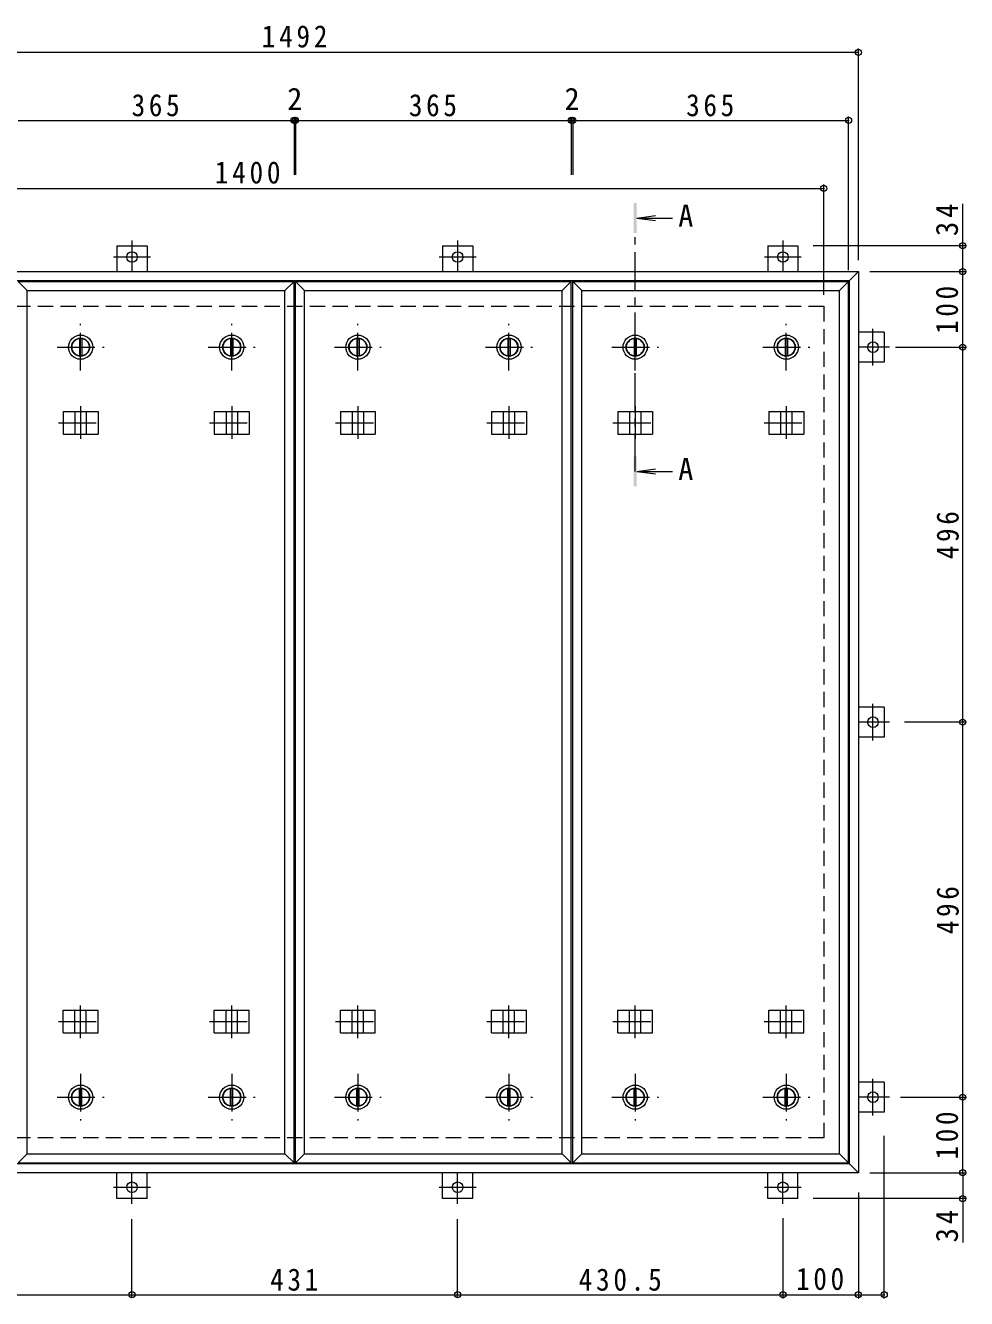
# Model space of a CAD drawing. Units: millimetres at full size, sheet at 1:10. Extents: x -2570 to 2371, y -1962 to 1408.
# Drawn here: x -1333 to -88, y -276 to 1408 of the extents above; entities that cross this region are included whole.
import ezdxf
from ezdxf.enums import TextEntityAlignment as Align

# ---------------------------------------------------------------- set-up
doc = ezdxf.new("R2010")
doc.units = ezdxf.units.MM
doc.header["$LTSCALE"] = 10
doc.header["$PDMODE"] = 32
doc.header["$PDSIZE"] = 8
doc.linetypes.add('CHAIN1', pattern=[8, 5, -1, 1, -1])
doc.linetypes.add('DASHED2', pattern=[3, 2, -1])
for name, color, linetype, lineweight in [('0-1_躯体', 2, 'DASHED2', 9), ('0-2_仕上', 4, 'Continuous', 9), ('0-3_建具', 4, 'Continuous', 9), ('0-5_寸法', 4, 'Continuous', 9), ('0-C', 2, 'Continuous', 9), ('0-E', 3, 'Continuous', 9), ('0-F', 7, 'Continuous', 9)]:
    doc.layers.add(name, color=color, linetype=linetype, lineweight=lineweight)
doc.styles.add('ＭＳ ゴシック', font='')
doc.styles.get('ＭＳ ゴシック').set_extended_font_data('MS Gothic')

msp = doc.modelspace()

# ---------------------------------------------------------------- linework, layer by layer
at = {"layer": '0-1_躯体'}
for p, q in [((-1676.82, 1036.56), (-276.82, 1036.56)), ((-276.82, 1036.56), (-276.82, -63.44)), ((-276.82, -63.44), (-1676.82, -63.44))]:
    msp.add_line(p, q, dxfattribs=at)
at = {"layer": '0-2_仕上'}
for p, q in [((-1342.82, 1069.56), (-977.82, 1069.56)), ((-977.82, -96.44), (-977.82, 1069.56)), ((-975.82, -96.44), (-975.82, 1069.56)), ((-975.82, 1069.56), (-610.82, 1069.56)), ((-610.82, -96.44), (-610.82, 1069.56)), ((-608.82, -96.44), (-608.82, 1069.56)), ((-608.82, 1069.56), (-243.82, 1069.56)), ((-243.82, -96.44), (-243.82, 1069.56)), ((-989.82, -84.44), (-989.82, 1057.56)), ((-622.82, -84.44), (-622.82, 1057.56)), ((-255.82, -84.44), (-255.82, 1057.56))]:
    msp.add_line(p, q, dxfattribs=at)
for points in [[(-1330.82, -84.44), (-1330.82, 1057.56), (-1342.82, 1069.56)], [(-1330.82, 1057.56), (-989.82, 1057.56), (-977.82, 1069.56)], [(-963.82, -84.44), (-963.82, 1057.56), (-975.82, 1069.56)], [(-963.82, 1057.56), (-622.82, 1057.56), (-610.82, 1069.56)], [(-596.82, -84.44), (-596.82, 1057.56), (-608.82, 1069.56)], [(-596.82, 1057.56), (-255.82, 1057.56), (-243.82, 1069.56)], [(-1330.82, -84.44), (-1342.82, -96.44), (-977.82, -96.44)], [(-1330.82, -84.44), (-989.82, -84.44), (-977.82, -96.44)], [(-963.82, -84.44), (-975.82, -96.44), (-610.82, -96.44)], [(-963.82, -84.44), (-622.82, -84.44), (-610.82, -96.44)], [(-596.82, -84.44), (-608.82, -96.44), (-243.82, -96.44)], [(-596.82, -84.44), (-255.82, -84.44), (-243.82, -96.44)]]:
    msp.add_lwpolyline(points, dxfattribs=at)
at = {"layer": '0-3_建具', "color": 2}
for p, q in [((-1722.82, 1082.56), (-230.82, 1082.56)), ((-242.82, 1070.56), (-230.82, 1082.56)), ((-230.82, 1082.56), (-230.82, -109.44)), ((-1710.82, 1070.56), (-242.82, 1070.56)), ((-242.82, -97.44), (-242.82, 1070.56)), ((-242.82, -97.44), (-1710.82, -97.44)), ((-242.82, -97.44), (-230.82, -109.44)), ((-230.82, -109.44), (-1722.82, -109.44))]:
    msp.add_line(p, q, dxfattribs=at)
at = {"layer": '0-3_建具'}
for p, q in [((-1283.41, 897.56), (-1283.41, 867.56)), ((-1283.41, 897.56), (-1237.23, 897.56)), ((-1267.82, 897.56), (-1267.82, 867.56)), ((-1252.82, 897.56), (-1252.82, 867.56)), ((-1237.23, 897.56), (-1237.23, 867.56)), ((-1083.41, 897.56), (-1083.41, 867.56)), ((-1083.41, 897.56), (-1037.23, 897.56)), ((-1067.82, 897.56), (-1067.82, 867.56)), ((-1052.82, 897.56), (-1052.82, 867.56)), ((-1037.23, 897.56), (-1037.23, 867.56)), ((-916.41, 897.56), (-916.41, 867.56)), ((-916.41, 897.56), (-870.23, 897.56)), ((-900.82, 897.56), (-900.82, 867.56)), ((-885.82, 897.56), (-885.82, 867.56)), ((-870.23, 897.56), (-870.23, 867.56)), ((-716.41, 897.56), (-716.41, 867.56)), ((-716.41, 897.56), (-670.23, 897.56)), ((-700.82, 897.56), (-700.82, 867.56)), ((-685.82, 897.56), (-685.82, 867.56)), ((-670.23, 897.56), (-670.23, 867.56)), ((-549.41, 897.56), (-549.41, 867.56)), ((-549.41, 897.56), (-503.23, 897.56)), ((-533.82, 897.56), (-533.82, 867.56)), ((-518.82, 897.56), (-518.82, 867.56)), ((-503.23, 897.56), (-503.23, 867.56)), ((-349.41, 897.56), (-349.41, 867.56)), ((-349.41, 897.56), (-303.23, 897.56)), ((-333.82, 897.56), (-333.82, 867.56)), ((-318.82, 897.56), (-318.82, 867.56)), ((-303.23, 897.56), (-303.23, 867.56)), ((-1283.41, 867.56), (-1237.23, 867.56)), ((-1083.41, 867.56), (-1037.23, 867.56)), ((-916.41, 867.56), (-870.23, 867.56)), ((-716.41, 867.56), (-670.23, 867.56)), ((-549.41, 867.56), (-503.23, 867.56)), ((-349.41, 867.56), (-303.23, 867.56)), ((-1283.41, 75.56), (-1283.41, 105.56)), ((-1283.41, 105.56), (-1237.23, 105.56)), ((-1267.82, 75.56), (-1267.82, 105.56)), ((-1252.82, 75.56), (-1252.82, 105.56)), ((-1237.23, 75.56), (-1237.23, 105.56)), ((-1083.41, 75.56), (-1083.41, 105.56)), ((-1083.41, 105.56), (-1037.23, 105.56)), ((-1067.82, 75.56), (-1067.82, 105.56)), ((-1052.82, 75.56), (-1052.82, 105.56)), ((-1037.23, 75.56), (-1037.23, 105.56)), ((-916.41, 75.56), (-916.41, 105.56)), ((-916.41, 105.56), (-870.23, 105.56)), ((-900.82, 75.56), (-900.82, 105.56)), ((-885.82, 75.56), (-885.82, 105.56)), ((-870.23, 75.56), (-870.23, 105.56)), ((-716.41, 75.56), (-716.41, 105.56)), ((-716.41, 105.56), (-670.23, 105.56)), ((-700.82, 75.56), (-700.82, 105.56)), ((-685.82, 75.56), (-685.82, 105.56)), ((-670.23, 75.56), (-670.23, 105.56)), ((-549.41, 75.56), (-549.41, 105.56)), ((-549.41, 105.56), (-503.23, 105.56)), ((-533.82, 75.56), (-533.82, 105.56)), ((-518.82, 75.56), (-518.82, 105.56)), ((-503.23, 75.56), (-503.23, 105.56)), ((-349.41, 75.56), (-349.41, 105.56)), ((-349.41, 105.56), (-303.23, 105.56)), ((-333.82, 75.56), (-333.82, 105.56)), ((-318.82, 75.56), (-318.82, 105.56)), ((-303.23, 75.56), (-303.23, 105.56)), ((-1283.41, 75.56), (-1237.23, 75.56)), ((-1083.41, 75.56), (-1037.23, 75.56)), ((-916.41, 75.56), (-870.23, 75.56)), ((-716.41, 75.56), (-670.23, 75.56)), ((-549.41, 75.56), (-503.23, 75.56)), ((-349.41, 75.56), (-303.23, 75.56))]:
    msp.add_line(p, q, dxfattribs=at)
at = {"layer": '0-3_建具', "linetype": 'CHAIN1'}
for p, q in [((-1260.32, 904.67), (-1260.32, 861.44)), ((-1060.32, 904.67), (-1060.32, 861.44)), ((-893.32, 904.67), (-893.32, 861.44)), ((-693.32, 904.67), (-693.32, 861.44)), ((-526.32, 904.67), (-526.32, 861.44)), ((-326.32, 904.67), (-326.32, 861.44)), ((-1289.73, 882.56), (-1230.91, 882.56)), ((-1089.73, 882.56), (-1030.91, 882.56)), ((-922.73, 882.56), (-863.91, 882.56)), ((-722.73, 882.56), (-663.91, 882.56)), ((-555.73, 882.56), (-496.91, 882.56)), ((-355.73, 882.56), (-296.91, 882.56)), ((-1260.32, 68.44), (-1260.32, 111.68)), ((-1060.32, 68.44), (-1060.32, 111.68)), ((-893.32, 68.44), (-893.32, 111.68)), ((-693.32, 68.44), (-693.32, 111.68)), ((-526.32, 68.44), (-526.32, 111.68)), ((-326.32, 68.44), (-326.32, 111.68)), ((-1289.73, 90.56), (-1230.91, 90.56)), ((-1089.73, 90.56), (-1030.91, 90.56)), ((-922.73, 90.56), (-863.91, 90.56)), ((-722.73, 90.56), (-663.91, 90.56)), ((-555.73, 90.56), (-496.91, 90.56)), ((-355.73, 90.56), (-296.91, 90.56))]:
    msp.add_line(p, q, dxfattribs=at)
at = {"layer": '0-5_寸法'}
for p, q in [((-524.32, 1153.37), (-499.53, 1156.64)), ((-524.32, 1153.37), (-499.53, 1150.11)), ((-524.32, 1153.37), (-476.85, 1153.37)), ((-524.32, 818.25), (-499.53, 821.51)), ((-524.32, 818.25), (-499.53, 814.99)), ((-524.32, 818.25), (-476.85, 818.25))]:
    msp.add_line(p, q, dxfattribs=at)
at = {"layer": '0-5_寸法', "linetype": 'CHAIN1'}
msp.add_line((-526.32, 818.25), (-526.32, 1133.37), dxfattribs=at)
at = {"layer": '0-5_寸法'}
for points in [[(-524.32, 1173.37), (-528.32, 1173.37), (-524.32, 1133.37), (-528.32, 1133.37)], [(-524.32, 798.25), (-528.32, 798.25), (-524.32, 838.25), (-528.32, 838.25)]]:
    msp.add_solid(points, dxfattribs=at)
at = {"layer": '0-C', "linetype": 'CHAIN1'}
for p, q in [((-1260.32, 951.56), (-1260.32, 1013.56)), ((-1060.32, 951.56), (-1060.32, 1013.56)), ((-893.32, 951.56), (-893.32, 1013.56)), ((-693.32, 951.56), (-693.32, 1013.56)), ((-526.32, 951.56), (-526.32, 1013.56)), ((-326.32, 951.56), (-326.32, 1013.56)), ((-1291.32, 982.56), (-1229.32, 982.56)), ((-1091.32, 982.56), (-1029.32, 982.56)), ((-924.32, 982.56), (-862.32, 982.56)), ((-724.32, 982.56), (-662.32, 982.56)), ((-557.32, 982.56), (-495.32, 982.56)), ((-357.32, 982.56), (-295.32, 982.56)), ((-1260.32, 21.56), (-1260.32, -40.44)), ((-1060.32, 21.56), (-1060.32, -40.44)), ((-893.32, 21.56), (-893.32, -40.44)), ((-693.32, 21.56), (-693.32, -40.44)), ((-526.32, 21.56), (-526.32, -40.44)), ((-326.32, 21.56), (-326.32, -40.44)), ((-1291.32, -9.44), (-1229.32, -9.44)), ((-1091.32, -9.44), (-1029.32, -9.44)), ((-924.32, -9.44), (-862.32, -9.44)), ((-724.32, -9.44), (-662.32, -9.44)), ((-557.32, -9.44), (-495.32, -9.44)), ((-357.32, -9.44), (-295.32, -9.44))]:
    msp.add_line(p, q, dxfattribs=at)
at = {"layer": '0-C'}
for p, q in [((-1261.82, 993.96), (-1261.82, 971.16)), ((-1258.82, 993.96), (-1258.82, 971.16)), ((-1061.82, 993.96), (-1061.82, 971.16)), ((-1058.82, 993.96), (-1058.82, 971.16)), ((-894.82, 993.96), (-894.82, 971.16)), ((-891.82, 993.96), (-891.82, 971.16)), ((-694.82, 993.96), (-694.82, 971.16)), ((-691.82, 993.96), (-691.82, 971.16)), ((-527.82, 993.96), (-527.82, 971.16)), ((-524.82, 993.96), (-524.82, 971.16)), ((-327.82, 993.96), (-327.82, 971.16)), ((-324.82, 993.96), (-324.82, 971.16)), ((-1261.82, -20.85), (-1261.82, 1.96)), ((-1258.82, -20.85), (-1258.82, 1.96)), ((-1061.82, -20.85), (-1061.82, 1.96)), ((-1058.82, -20.85), (-1058.82, 1.96)), ((-894.82, -20.85), (-894.82, 1.96)), ((-891.82, -20.85), (-891.82, 1.96)), ((-694.82, -20.85), (-694.82, 1.96)), ((-691.82, -20.85), (-691.82, 1.96)), ((-527.82, -20.85), (-527.82, 1.96)), ((-524.82, -20.85), (-524.82, 1.96)), ((-327.82, -20.85), (-327.82, 1.96)), ((-324.82, -20.85), (-324.82, 1.96))]:
    msp.add_line(p, q, dxfattribs=at)
for centre, radius in [((-1260.32, 982.56), 16), ((-1260.32, 982.56), 12), ((-1260.32, 982.56), 11.5), ((-1060.32, 982.56), 16), ((-1060.32, 982.56), 12), ((-1060.32, 982.56), 11.5), ((-893.32, 982.56), 16), ((-893.32, 982.56), 12), ((-893.32, 982.56), 11.5), ((-693.32, 982.56), 16), ((-693.32, 982.56), 12), ((-693.32, 982.56), 11.5), ((-526.32, 982.56), 16), ((-526.32, 982.56), 12), ((-526.32, 982.56), 11.5), ((-326.32, 982.56), 16), ((-326.32, 982.56), 12), ((-326.32, 982.56), 11.5), ((-1260.32, -9.44), 16), ((-1260.32, -9.44), 12), ((-1260.32, -9.44), 11.5), ((-1060.32, -9.44), 16), ((-1060.32, -9.44), 12), ((-1060.32, -9.44), 11.5), ((-893.32, -9.44), 16), ((-893.32, -9.44), 12), ((-893.32, -9.44), 11.5), ((-693.32, -9.44), 16), ((-693.32, -9.44), 12), ((-693.32, -9.44), 11.5), ((-526.32, -9.44), 16), ((-526.32, -9.44), 12), ((-526.32, -9.44), 11.5), ((-326.32, -9.44), 16), ((-326.32, -9.44), 12), ((-326.32, -9.44), 11.5)]:
    msp.add_circle(centre, radius, dxfattribs=at)
at = {"layer": '0-E'}
for p, q in [((-1212.32, 1116.76), (-1172.32, 1116.76)), ((-1212.32, 1116.76), (-1212.32, 1082.56)), ((-1172.32, 1116.76), (-1172.32, 1082.56)), ((-781.32, 1116.76), (-741.32, 1116.76)), ((-781.32, 1116.76), (-781.32, 1082.56)), ((-741.32, 1116.76), (-741.32, 1082.56)), ((-350.82, 1116.76), (-310.82, 1116.76)), ((-350.82, 1116.76), (-350.82, 1082.56)), ((-310.82, 1116.76), (-310.82, 1082.56)), ((-196.62, 1002.56), (-230.82, 1002.56)), ((-196.62, 1002.56), (-196.62, 962.56)), ((-196.62, 962.56), (-230.82, 962.56)), ((-196.62, 506.56), (-230.82, 506.56)), ((-196.62, 506.56), (-196.62, 466.56)), ((-196.62, 466.56), (-230.82, 466.56)), ((-196.62, 10.56), (-230.82, 10.56)), ((-196.62, 10.56), (-196.62, -29.44)), ((-196.62, -29.44), (-230.82, -29.44)), ((-1212.32, -143.64), (-1212.32, -109.44)), ((-1172.32, -143.64), (-1172.32, -109.44)), ((-781.32, -143.64), (-781.32, -109.44)), ((-741.32, -143.64), (-741.32, -109.44)), ((-350.82, -143.64), (-350.82, -109.44)), ((-310.82, -143.64), (-310.82, -109.44)), ((-1172.32, -143.64), (-1212.32, -143.64)), ((-741.32, -143.64), (-781.32, -143.64)), ((-310.82, -143.64), (-350.82, -143.64))]:
    msp.add_line(p, q, dxfattribs=at)
at = {"layer": '0-E', "linetype": 'CHAIN1'}
for p, q in [((-1192.32, 1123.73), (-1192.32, 1082.56)), ((-761.32, 1123.73), (-761.32, 1082.56)), ((-330.82, 1123.73), (-330.82, 1082.56)), ((-1167.94, 1101.76), (-1216.7, 1101.76)), ((-736.94, 1101.76), (-785.7, 1101.76)), ((-306.44, 1101.76), (-355.2, 1101.76)), ((-211.62, 958.18), (-211.62, 1006.93)), ((-189.65, 982.56), (-230.82, 982.56)), ((-211.62, 462.18), (-211.62, 510.93)), ((-189.65, 486.56), (-230.82, 486.56)), ((-211.62, -33.82), (-211.62, 14.93)), ((-189.65, -9.44), (-230.82, -9.44)), ((-1192.32, -150.62), (-1192.32, -109.44)), ((-761.32, -150.62), (-761.32, -109.44)), ((-330.82, -150.62), (-330.82, -109.44)), ((-1216.7, -128.64), (-1167.94, -128.64)), ((-785.7, -128.64), (-736.94, -128.64)), ((-355.2, -128.64), (-306.44, -128.64))]:
    msp.add_line(p, q, dxfattribs=at)
at = {"layer": '0-E'}
for centre in [(-1192.32, 1101.76), (-761.32, 1101.76), (-330.82, 1101.76), (-211.62, 982.56), (-211.62, 486.56), (-211.62, -9.44), (-1192.32, -128.64), (-761.32, -128.64), (-330.82, -128.64)]:
    msp.add_circle(centre, 7, dxfattribs=at)
at = {"layer": '0-F'}
for p, q in [((-1722.82, 1372.56), (-230.82, 1372.56)), ((-230.82, 1097.56), (-230.82, 1377.56)), ((-1342.82, 1282.56), (-977.82, 1282.56)), ((-977.82, 1285.56), (-977.82, 1210.51)), ((-977.82, 1282.56), (-975.82, 1282.56)), ((-975.82, 1285.56), (-975.82, 1210.51)), ((-975.82, 1282.56), (-610.82, 1282.56)), ((-610.82, 1285.56), (-610.82, 1210.51)), ((-610.82, 1282.56), (-608.82, 1282.56)), ((-608.82, 1285.56), (-608.82, 1210.51)), ((-608.82, 1282.56), (-243.82, 1282.56)), ((-243.82, 1084.56), (-243.82, 1287.56)), ((-276.82, 1051.56), (-276.82, 1197.56)), ((-1676.82, 1192.56), (-276.82, 1192.56)), ((-92.73, 1116.76), (-92.73, 1171.94)), ((-87.73, 1116.76), (-290.82, 1116.76)), ((-92.73, 1082.56), (-92.73, 1116.76)), ((-215.82, 1082.56), (-87.73, 1082.56)), ((-92.73, 982.56), (-92.73, 1082.56)), ((-181.89, 982.56), (-87.73, 982.56)), ((-92.73, 486.56), (-92.73, 982.56)), ((-89.73, 486.56), (-169.65, 486.56)), ((-92.73, -9.44), (-92.73, 486.56)), ((-175.3, -9.44), (-87.73, -9.44)), ((-92.73, -109.44), (-92.73, -9.44)), ((-196.62, -275.81), (-196.62, -60.65)), ((-215.82, -109.44), (-87.73, -109.44)), ((-92.73, -109.44), (-92.73, -143.64)), ((-87.73, -143.64), (-290.82, -143.64)), ((-230.82, -135.65), (-230.82, -275.81)), ((-92.73, -143.64), (-92.73, -201.6)), ((-1192.32, -273.81), (-1192.32, -170.62)), ((-761.32, -273.81), (-761.32, -170.62)), ((-330.82, -169.58), (-330.82, -275.81)), ((-1622.82, -270.81), (-1192.32, -270.81)), ((-1192.32, -270.81), (-761.32, -270.81)), ((-761.32, -270.81), (-330.82, -270.81)), ((-330.82, -270.81), (-230.82, -270.81)), ((-230.82, -270.81), (-196.62, -270.81))]:
    msp.add_line(p, q, dxfattribs=at)
for p in [(-230.82, 1372.56), (-977.82, 1282.56), (-975.82, 1282.56), (-610.82, 1282.56), (-608.82, 1282.56), (-243.82, 1282.56), (-276.82, 1192.56), (-92.73, 1116.76), (-92.73, 1082.56), (-92.73, 982.56), (-92.73, 486.56), (-92.73, -9.44), (-92.73, -109.44), (-92.73, -143.64), (-1192.32, -270.81), (-761.32, -270.81), (-330.82, -270.81), (-230.82, -270.81), (-196.62, -270.81)]:
    msp.add_point(p, dxfattribs=at)

# ---------------------------------------------------------------- texts
at = {"layer": '0-5_寸法', "color": 2, "style": 'ＭＳ ゴシック'}
for p in [(-469.29, 1132.98), (-469.29, 797.85)]:
    msp.add_text('A', height=29.33, dxfattribs=at).set_placement(p, align=Align.BOTTOM_LEFT)
at = {"layer": '0-F', "color": 2, "style": 'ＭＳ ゴシック'}
for p in [(-986.82, 1287.56), (-619.82, 1287.56)]:
    msp.add_text('2', height=29.33, dxfattribs=at).set_placement(p, align=Align.BOTTOM_LEFT)
at = {"layer": '0-F', "color": 2, "char_height": 29.33, "attachment_point": 7, "style": 'ＭＳ ゴシック'}
for s, insert in [('\\T1.28;\\W0.9;1492', (-1020.57, 1378.56)), ('\\T1.27;\\W0.9;365', (-1192.82, 1287.56)), ('\\T1.27;\\W0.9;365', (-825.82, 1287.56)), ('\\T1.27;\\W0.9;365', (-458.82, 1287.56)), ('\\T1.28;\\W0.9;1400', (-1082.66, 1198.56)), ('\\T1.27;\\W0.9;100', (-313.32, -264.81)), ('\\T1.27;\\W0.9;431', (-1009.32, -265.81)), ('\\T1.28;\\W0.9;430.5', (-601.07, -265.81))]:
    msp.add_mtext(s, dxfattribs=dict(at, insert=insert))
at = {"layer": '0-F', "color": 2, "char_height": 29.33, "attachment_point": 7, "rotation": 90, "style": 'ＭＳ ゴシック'}
for s, insert in [('\\T1.27;\\W0.95;34', (-98.73, 1129.44)), ('\\T1.27;\\W0.9;100', (-98.73, 1000.06)), ('\\T1.27;\\W0.9;496', (-97.73, 702.06)), ('\\T1.27;\\W0.9;496', (-97.73, 206.06)), ('\\T1.27;\\W0.9;100', (-98.73, -91.94)), ('\\T1.27;\\W0.95;34', (-98.73, -201.6))]:
    msp.add_mtext(s, dxfattribs=dict(at, insert=insert))

doc.saveas('drawing.dxf')
